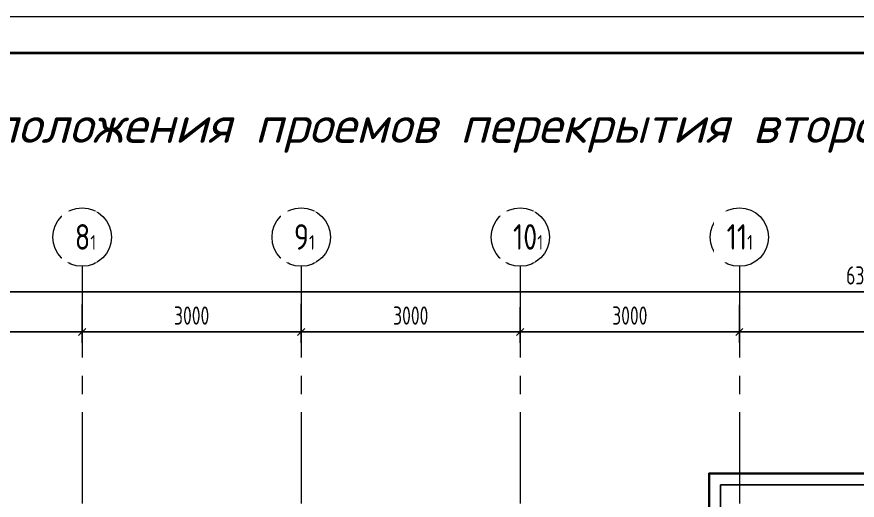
# Model space of a CAD drawing. Header units: millimetres. Extents: x 0 to 8967983, y -224399 to 13801.
# Drawn here: x 64121 to 75629, y 6677 to 13301 of the extents above; entities that cross this region are included whole.
import ezdxf

# ---------------------------------------------------------------- set-up
doc = ezdxf.new("R2010")
doc.units = ezdxf.units.MM
doc.header["$LTSCALE"] = 10
doc.linetypes.add('CENTER', pattern=[2, 1.25, -0.25, 0.25, -0.25])
for name, color, linetype, lineweight in [('013', 7, 'Continuous', 13), ('АР_Оси', 142, 'Continuous', 9), ('АР_Оси размеры', 142, 'Continuous', 9)]:
    doc.layers.add(name, color=color, linetype=linetype, lineweight=lineweight)
doc.layers.add('Архитектура', color=251, linetype='Continuous')
doc.layers.get('0').off()
doc.layers.get('0').freeze()
doc.styles.add('10', font='isocpeui.ttf', dxfattribs={"height": 25})
doc.styles.add('GOST', font='isocpeur.TTF')
doc.styles.add('ГОСТ 2.304', font='isocpeur.TTF', dxfattribs={"width": 0.7})
doc.dimstyles.new('СПДС', dxfattribs={"dimscale": 100, "dimtxt": 2.5, "dimasz": 1, "dimexe": 1.5, "dimexo": 0, "dimgap": 1, "dimtad": 1, "dimdec": 0, "dimrnd": 5, "dimtxsty": 'ГОСТ 2.304', "dimblk": 'OBLIQUE', "dimcen": 2.5, "dimdle": 1, "dimadec": 0, "dimazin": 2, "dimtfac": 0.75, "dimtdec": 0, "dimtmove": 1, "dimatfit": 3, "dimfxl": 1, "dimtolj": 1, "dimarcsym": 1})

# ---------------------------------------------------------------- blocks, each defined once
blk = doc.blocks.new('_Oblique')
at = {"color": 0, "linetype": 'ByBlock', "lineweight": -2}
blk.add_line((-0.5, -0.5), (0.5, 0.5), dxfattribs=at)
blk = doc.blocks.new('*D357')
at = {"layer": 'Defpoints', "color": 0, "ltscale": 100, "transparency": 16777216}
for p in [(62015, 9364), (65015, 9359), (65015, 8982)]:
    blk.add_point(p, dxfattribs=at)
at = {"layer": 'АР_Оси размеры', "color": 0, "lineweight": -2, "ltscale": 100, "transparency": 16777216}
for p, q in [((62015, 9364), (62015, 8832)), ((65015, 9359), (65015, 8832)), ((61915, 8982), (65115, 8982))]:
    blk.add_line(p, q, dxfattribs=at)
at = {"layer": 'АР_Оси размеры', "color": 0, "lineweight": -2, "ltscale": 100, "transparency": 16777216, "xscale": 100, "yscale": 100, "zscale": 100, "rotation": 180}
blk.add_blockref('_Oblique', (62015, 8982), dxfattribs=at)
at = {"layer": 'АР_Оси размеры', "color": 0, "lineweight": -2, "ltscale": 100, "transparency": 16777216, "xscale": 100, "yscale": 100, "zscale": 100}
blk.add_blockref('_Oblique', (65015, 8982), dxfattribs=at)
at = {"layer": 'АР_Оси размеры', "color": 0, "ltscale": 100, "transparency": 16777216, "insert": (63515, 9207), "char_height": 250, "attachment_point": 5, "style": 'ГОСТ 2.304'}
blk.add_mtext('\\A1;3000', dxfattribs=at)
blk = doc.blocks.new('*D358')
at = {"layer": 'Defpoints', "color": 0, "ltscale": 100, "transparency": 16777216}
for p in [(65015, 9359), (68015, 9370), (68015, 8982)]:
    blk.add_point(p, dxfattribs=at)
at = {"layer": 'АР_Оси размеры', "color": 0, "lineweight": -2, "ltscale": 100, "transparency": 16777216}
for p, q in [((65015, 9359), (65015, 8832)), ((68015, 9370), (68015, 8832)), ((64915, 8982), (68115, 8982))]:
    blk.add_line(p, q, dxfattribs=at)
at = {"layer": 'АР_Оси размеры', "color": 0, "lineweight": -2, "ltscale": 100, "transparency": 16777216, "xscale": 100, "yscale": 100, "zscale": 100, "rotation": 180}
blk.add_blockref('_Oblique', (65015, 8982), dxfattribs=at)
at = {"layer": 'АР_Оси размеры', "color": 0, "lineweight": -2, "ltscale": 100, "transparency": 16777216, "xscale": 100, "yscale": 100, "zscale": 100}
blk.add_blockref('_Oblique', (68015, 8982), dxfattribs=at)
at = {"layer": 'АР_Оси размеры', "color": 0, "ltscale": 100, "transparency": 16777216, "insert": (66515, 9207), "char_height": 250, "attachment_point": 5, "style": 'ГОСТ 2.304'}
blk.add_mtext('\\A1;3000', dxfattribs=at)
blk = doc.blocks.new('*D359')
at = {"layer": 'Defpoints', "color": 0, "ltscale": 100, "transparency": 16777216}
for p in [(68015, 9370), (71015, 9324), (71015, 8982)]:
    blk.add_point(p, dxfattribs=at)
at = {"layer": 'АР_Оси размеры', "color": 0, "lineweight": -2, "ltscale": 100, "transparency": 16777216}
for p, q in [((68015, 9370), (68015, 8832)), ((71015, 9324), (71015, 8832)), ((67915, 8982), (71115, 8982))]:
    blk.add_line(p, q, dxfattribs=at)
at = {"layer": 'АР_Оси размеры', "color": 0, "lineweight": -2, "ltscale": 100, "transparency": 16777216, "xscale": 100, "yscale": 100, "zscale": 100, "rotation": 180}
blk.add_blockref('_Oblique', (68015, 8982), dxfattribs=at)
at = {"layer": 'АР_Оси размеры', "color": 0, "lineweight": -2, "ltscale": 100, "transparency": 16777216, "xscale": 100, "yscale": 100, "zscale": 100}
blk.add_blockref('_Oblique', (71015, 8982), dxfattribs=at)
at = {"layer": 'АР_Оси размеры', "color": 0, "ltscale": 100, "transparency": 16777216, "insert": (69515, 9207), "char_height": 250, "attachment_point": 5, "style": 'ГОСТ 2.304'}
blk.add_mtext('\\A1;3000', dxfattribs=at)
blk = doc.blocks.new('*D360')
at = {"layer": 'Defpoints', "color": 0, "ltscale": 100, "transparency": 16777216}
for p in [(71015, 9324), (74015, 9324), (74015, 8982)]:
    blk.add_point(p, dxfattribs=at)
at = {"layer": 'АР_Оси размеры', "color": 0, "lineweight": -2, "ltscale": 100, "transparency": 16777216}
for p, q in [((71015, 9324), (71015, 8832)), ((74015, 9324), (74015, 8832)), ((70915, 8982), (74115, 8982))]:
    blk.add_line(p, q, dxfattribs=at)
at = {"layer": 'АР_Оси размеры', "color": 0, "lineweight": -2, "ltscale": 100, "transparency": 16777216, "xscale": 100, "yscale": 100, "zscale": 100, "rotation": 180}
blk.add_blockref('_Oblique', (71015, 8982), dxfattribs=at)
at = {"layer": 'АР_Оси размеры', "color": 0, "lineweight": -2, "ltscale": 100, "transparency": 16777216, "xscale": 100, "yscale": 100, "zscale": 100}
blk.add_blockref('_Oblique', (74015, 8982), dxfattribs=at)
at = {"layer": 'АР_Оси размеры', "color": 0, "ltscale": 100, "transparency": 16777216, "insert": (72515, 9207), "char_height": 250, "attachment_point": 5, "style": 'ГОСТ 2.304'}
blk.add_mtext('\\A1;3000', dxfattribs=at)
blk = doc.blocks.new('*D361')
at = {"layer": 'Defpoints', "color": 0, "ltscale": 100, "transparency": 16777216}
for p in [(80015, 9475), (74015, 9355), (80015, 8982)]:
    blk.add_point(p, dxfattribs=at)
at = {"layer": 'АР_Оси размеры', "color": 0, "lineweight": -2, "ltscale": 100, "transparency": 16777216}
for p, q in [((80015, 9475), (80015, 8832)), ((74015, 9355), (74015, 8832)), ((73915, 8982), (80115, 8982))]:
    blk.add_line(p, q, dxfattribs=at)
at = {"layer": 'АР_Оси размеры', "color": 0, "lineweight": -2, "ltscale": 100, "transparency": 16777216, "xscale": 100, "yscale": 100, "zscale": 100, "rotation": 180}
blk.add_blockref('_Oblique', (74015, 8982), dxfattribs=at)
at = {"layer": 'АР_Оси размеры', "color": 0, "lineweight": -2, "ltscale": 100, "transparency": 16777216, "xscale": 100, "yscale": 100, "zscale": 100}
blk.add_blockref('_Oblique', (80015, 8982), dxfattribs=at)
at = {"layer": 'АР_Оси размеры', "color": 0, "ltscale": 100, "transparency": 16777216, "insert": (77015, 9207), "char_height": 250, "attachment_point": 5, "style": 'ГОСТ 2.304'}
blk.add_mtext('\\A1;6000', dxfattribs=at)
blk = doc.blocks.new('*D367')
at = {"layer": 'Defpoints', "color": 0, "ltscale": 100, "transparency": 16777216}
for p in [(44015, 9532), (107525, 9532), (107525, 9532)]:
    blk.add_point(p, dxfattribs=at)
at = {"layer": 'АР_Оси размеры', "color": 0, "lineweight": -2, "ltscale": 100, "transparency": 16777216}
for p, q in [((44015, 9532), (44015, 9682)), ((107525, 9532), (107525, 9682)), ((43915, 9532), (107625, 9532))]:
    blk.add_line(p, q, dxfattribs=at)
at = {"layer": 'АР_Оси размеры', "color": 0, "lineweight": -2, "ltscale": 100, "transparency": 16777216, "xscale": 100, "yscale": 100, "zscale": 100, "rotation": 180}
blk.add_blockref('_Oblique', (44015, 9532), dxfattribs=at)
at = {"layer": 'АР_Оси размеры', "color": 0, "lineweight": -2, "ltscale": 100, "transparency": 16777216, "xscale": 100, "yscale": 100, "zscale": 100}
blk.add_blockref('_Oblique', (107525, 9532), dxfattribs=at)
at = {"layer": 'АР_Оси размеры', "color": 0, "ltscale": 100, "transparency": 16777216, "insert": (75770, 9757), "char_height": 250, "attachment_point": 5, "style": 'ГОСТ 2.304'}
blk.add_mtext('\\A1;63510', dxfattribs=at)
blk = doc.blocks.new('*U534')
at = {"color": 44, "lineweight": 20, "ltscale": 10}
blk.add_line((841, 594), (0, 594), dxfattribs=at)
at = {"color": 137, "lineweight": 35, "ltscale": 10}
blk.add_line((836, 589), (20, 589), dxfattribs=at)
at = {"color": 44, "lineweight": 13, "style": 'GOST', "oblique": 10, "width": 0.8}
for tag in ['ФОРМАТВЕРТ', 'ФОРМАТГОРИЗ']:
    blk.add_attdef(tag, (789.98, 1.6), '', height=2, dxfattribs=at)

msp = doc.modelspace()

# ---------------------------------------------------------------- linework, layer by layer
at = {"layer": 'АР_Оси', "linetype": 'CENTER', "ltscale": 100}
for p, q in [((65015.2, 9881.9), (64987.8, -45850.4)), ((68015.2, 9881.9), (68015.2, -45850.4)), ((71015.2, 9881.9), (71015.2, -45850.4)), ((74015.2, 9881.9), (74015.2, -45850.4))]:
    msp.add_line(p, q, dxfattribs=at)
at = {"layer": 'АР_Оси', "ltscale": 0.5}
for centre in [(65015.2, 10281.9), (68015.2, 10281.9), (71015.2, 10281.9), (74015.2, 10281.9)]:
    msp.add_circle(centre, 400, dxfattribs=at)
at = {"layer": 'Архитектура', "lineweight": 25, "transparency": 33554684}
for p, q in [((73595.2, 7049.5), (73595.2, 3539.5)), ((73605.2, 7039.5), (73605.2, 3529.5)), ((73755.2, 6889.5), (79505.2, 6889.5)), ((73755.2, 6889.5), (73755.2, 3379.5))]:
    msp.add_line(p, q, dxfattribs=at)
for points in [[(73595.2, 7049.5), (81935.2, 7049.5)], [(73605.2, 7039.5), (79505.2, 7039.5)]]:
    msp.add_lwpolyline(points, dxfattribs=at)

# ---------------------------------------------------------------- texts
at = {"layer": '013', "color": 0, "lineweight": 9, "insert": (71600.2, 11755.4), "char_height": 500, "width": 27079.585, "attachment_point": 5, "style": '10'}
msp.add_mtext('\\pxi1.23419;Схема расположения проемов перекрытия второго этажа в/о 1-17/Н-П', dxfattribs=at)

# ---------------------------------------------------------------- dimensions: what is measured, and where the dimension line sits
at = {"layer": 'АР_Оси размеры', "ltscale": 100}
for base, p1, p2, picture, middle in [((80015.2, 8982.3), (74015.2, 9355.1), (80015.2, 9474.6), '*D361', (77015.2, 9207.3)), ((65015.2, 8982.3), (62015.2, 9364.3), (65015.2, 9358.6), '*D357', (63515.2, 9207.3)), ((68015.2, 8982.3), (65015.2, 9358.6), (68015.2, 9370.1), '*D358', (66515.2, 9207.3)), ((71015.2, 8982.3), (68015.2, 9370.1), (71015.2, 9323.9), '*D359', (69515.2, 9207.3)), ((74015.2, 8982.3), (71015.2, 9323.9), (74015.2, 9324), '*D360', (72515.2, 9207.3))]:
    dim = msp.add_linear_dim(base=base, p1=p1, p2=p2, dimstyle='СПДС', dxfattribs=at)
    dim.commit()
    dim.dimension.update_dxf_attribs({"geometry": picture, "text_midpoint": middle})

# ---------------------------------------------------------------- next in the draw order: texts
at = {"layer": 'АР_Оси', "char_height": 350, "width": 123.867, "attachment_point": 1, "line_spacing_factor": 1.149209, "style": 'ГОСТ 2.304', "bg_fill": 2}
for s, insert in [('{\\W0.8;8\\H0.57143x;1}', (64915.4, 10459.7)), ('{\\W0.8;9\\H0.57143x;1}', (67915.4, 10459.7)), ('{\\W0.8;10\\H0.57143x;1}', (70915.4, 10459.7)), ('{\\W0.8;11\\H0.57143x;1}', (73841.1, 10459.7))]:
    msp.add_mtext(s, dxfattribs=dict(at, insert=insert))

# ---------------------------------------------------------------- next in the draw order: block references
at = {"layer": '013', "xscale": 100, "yscale": 100, "zscale": 100}
msp.add_blockref('*U534', (33339.7, -46099.2), dxfattribs=at)

# ---------------------------------------------------------------- next in the draw order: dimensions: what is measured, and where the dimension line sits
at = {"layer": 'АР_Оси размеры', "ltscale": 100}
dim = msp.add_linear_dim(base=(107525.2, 9531.9), p1=(44015.2, 9531.9), p2=(107525.2, 9531.9), dimstyle='СПДС', dxfattribs=at)
dim.commit()
dim.dimension.update_dxf_attribs({"geometry": '*D367', "text_midpoint": (75770.2, 9756.9)})

doc.saveas('drawing.dxf')
